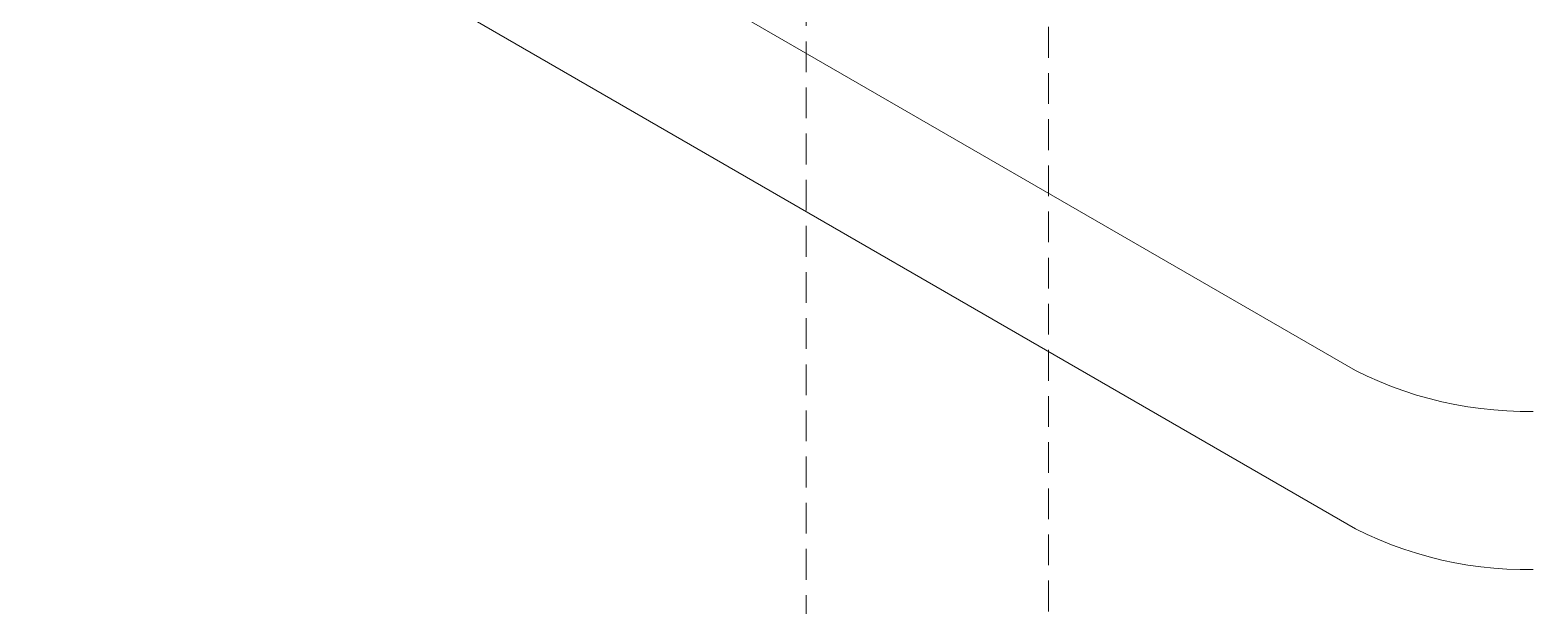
# Model space of a CAD drawing. Header units: millimetres. Extents: x -111 to 4919, y -143 to 3304.
# Drawn here: x 2992.9 to 3054.8, y 1364.2 to 1387.9 of the extents above; entities that cross this region are included whole.
import ezdxf

# ---------------------------------------------------------------- set-up
doc = ezdxf.new("R2010")
doc.units = ezdxf.units.MM
doc.linetypes.add('HIDDEN', pattern=[1.905, 1.27, -0.635])
doc.layers.add('ZANO_R', color=7, linetype='Continuous', lineweight=0)
doc.layers.add('ZANO_R_przerywana', color=7, linetype='HIDDEN', lineweight=0)

msp = doc.modelspace()

# ---------------------------------------------------------------- linework, layer by layer
at = {"layer": 'ZANO_R'}
for p, q in [((2743.551, 1549.423), (3047.606, 1373.876)), ((3047.606, 1367.345), (2743.551, 1542.891)), ((3048.095, 1373.639), (3047.606, 1373.876)), ((3048.592, 1373.419), (3048.095, 1373.639)), ((3049.096, 1373.216), (3048.592, 1373.419)), ((3049.607, 1373.031), (3049.096, 1373.216)), ((3050.124, 1372.863), (3049.607, 1373.031)), ((3050.647, 1372.714), (3050.124, 1372.863)), ((3051.175, 1372.583), (3050.647, 1372.714)), ((3051.706, 1372.47), (3051.175, 1372.583)), ((3052.242, 1372.376), (3051.706, 1372.47)), ((3052.78, 1372.301), (3052.242, 1372.376)), ((3053.32, 1372.245), (3052.78, 1372.301)), ((3053.863, 1372.207), (3053.32, 1372.245)), ((3054.406, 1372.188), (3053.863, 1372.207)), ((3054.949, 1372.188), (3054.406, 1372.188)), ((3048.095, 1367.107), (3047.606, 1367.345)), ((3048.592, 1366.887), (3048.095, 1367.107)), ((3049.096, 1366.684), (3048.592, 1366.887)), ((3049.607, 1366.499), (3049.096, 1366.684)), ((3050.124, 1366.331), (3049.607, 1366.499)), ((3050.647, 1366.182), (3050.124, 1366.331)), ((3051.175, 1366.051), (3050.647, 1366.182)), ((3051.706, 1365.939), (3051.175, 1366.051)), ((3052.242, 1365.844), (3051.706, 1365.939)), ((3052.78, 1365.769), (3052.242, 1365.844)), ((3053.32, 1365.713), (3052.78, 1365.769)), ((3053.863, 1365.675), (3053.32, 1365.713)), ((3054.406, 1365.656), (3053.863, 1365.675)), ((3054.949, 1365.656), (3054.406, 1365.656))]:
    msp.add_line(p, q, dxfattribs=at)
at = {"layer": 'ZANO_R_przerywana'}
for p, q in [((3024.929, 1302.374), (3024.929, 1397.584)), ((3034.929, 1397.584), (3034.929, 1302.374))]:
    msp.add_line(p, q, dxfattribs=at)

doc.saveas('drawing.dxf')
